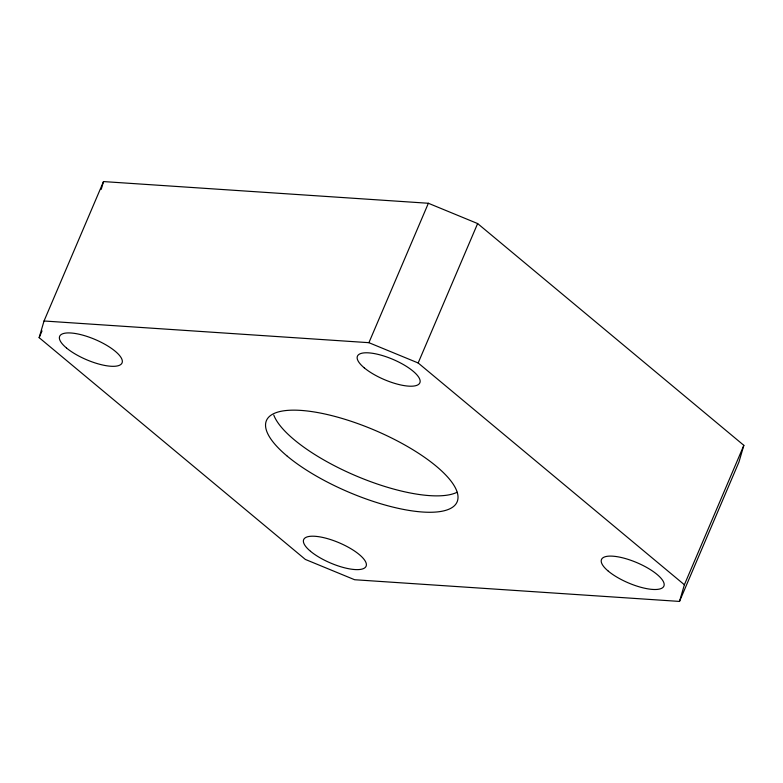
<?xml version="1.0" encoding="UTF-8"?>
<svg xmlns="http://www.w3.org/2000/svg" width="783" height="783" viewBox="0 0 783 783"><rect width="100%" height="100%" fill="white"/><g stroke="black" fill="none" stroke-linecap="round" stroke-linejoin="round"><path stroke-width="1.17" d="M39.15 337.659L44.034 320.991L103.503 181.578L428.37 203.267L477.63 223.556L743.85 445.341L738.966 462.009L679.497 601.422L354.63 579.733L305.37 559.444L39.15 337.659L42.028 330.915M101.222 189.359L103.503 181.578M679.497 601.422L684.381 584.754L743.85 445.341M44.034 320.991L368.91 342.68L428.37 203.267M684.381 584.754L418.161 362.969L477.63 223.556M368.91 342.68L418.161 362.969M457.115 492.253A103.659 33.581 23.1 0 1 356.999 476.289A103.659 33.581 23.1 0 1 273.786 415.088M364.281 367.873A33.923 10.991 23.1 0 0 418.122 384.717A33.923 10.991 23.1 0 0 383.543 355.903A33.923 10.991 23.1 0 0 364.281 367.873M608.322 571.169A33.923 10.991 23.1 0 0 662.164 588.013A33.923 10.991 23.1 0 0 627.575 559.209A33.923 10.991 23.1 0 0 608.322 571.169M310.518 551.291A33.923 10.991 23.1 0 0 364.359 568.135A33.923 10.991 23.1 0 0 329.78 539.321A33.923 10.991 23.1 0 0 310.518 551.291M66.486 347.985A33.923 10.991 23.1 0 0 120.328 364.829A33.923 10.991 23.1 0 0 85.739 336.024A33.923 10.991 23.1 0 0 66.486 347.985M287.322 456.235A103.659 33.581 23.1 0 0 451.83 507.707A103.659 33.581 23.1 0 0 346.155 419.678A103.659 33.581 23.1 0 0 287.322 456.235"/></g></svg>
